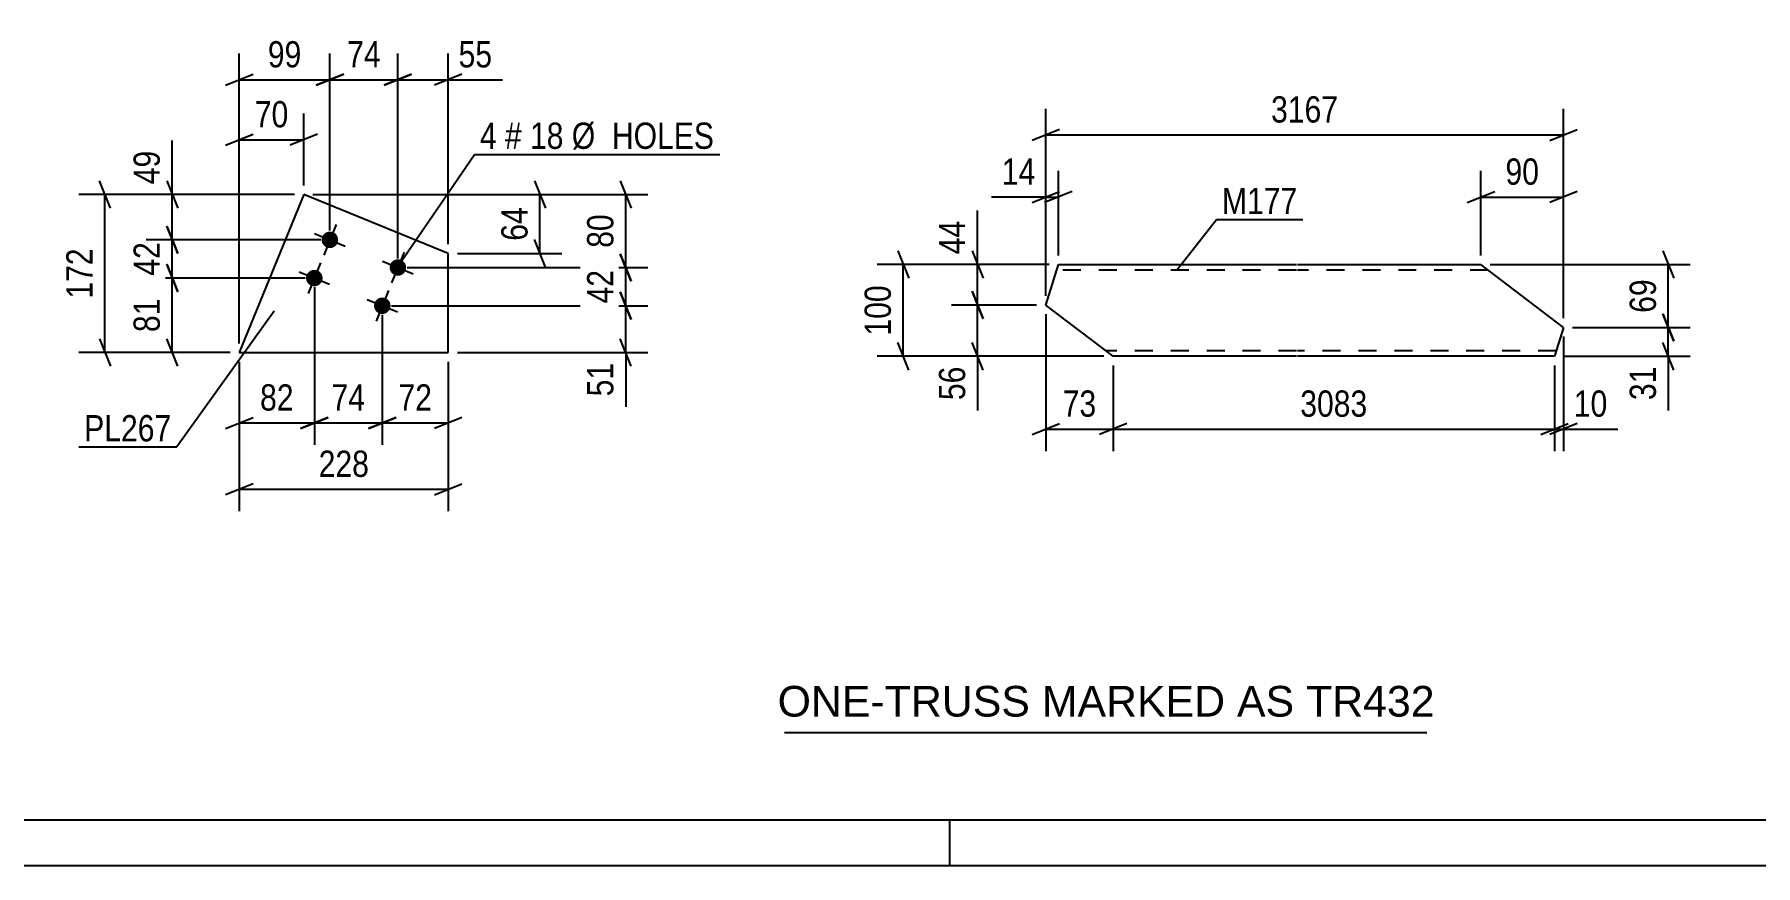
# Model space of a CAD drawing. Header units: millimetres. Extents: x 0 to 841, y 0 to 594.
# Drawn here: x 321.2 to 508.8, y 0 to 90.6 of the extents above; entities that cross this region are included whole.
import ezdxf

# ---------------------------------------------------------------- set-up
doc = ezdxf.new("R2010")
doc.units = ezdxf.units.MM
doc.linetypes.add('DXK_LINE_DOT2', pattern=[3.9198, 1.9599, -1.9599])
doc.styles.add('Arial', font='arial.ttf', dxfattribs={"height": 0.2})
doc.styles.add('Arial Narrow', font='ARIALN.TTF', dxfattribs={"height": 0.2})

# ---------------------------------------------------------------- blocks, each defined once
blk = doc.blocks.new('Unknown-317311686-1113')
at = {"color": 5, "linetype": 'Continuous'}
for p, q in [((5, 5), (836, 5)), ((421, 0), (421, 5)), ((0, 0), (841, 0))]:
    blk.add_line(p, q, dxfattribs=at)
blk = doc.blocks.new('Part-317311686-6104 - 6098')
at = {"color": 2, "linetype": 'Continuous'}
for p, q in [((431.47, 61.13), (432.84, 65.54)), ((432.84, 65.54), (458.81, 65.54)), ((458.91, 65.54), (478.91, 65.54)), ((487.9, 58.68), (478.91, 65.54)), ((438.81, 55.54), (431.47, 61.13)), ((487.9, 58.68), (486.92, 55.54)), ((458.81, 55.54), (438.81, 55.54)), ((486.92, 55.54), (458.91, 55.54))]:
    blk.add_line(p, q, dxfattribs=at)
at = {"color": 7, "linetype": 'DXK_LINE_DOT2'}
for p, q in [((458.81, 64.94), (432.65, 64.94)), ((479.7, 64.94), (458.91, 64.94)), ((438.81, 55.54), (437.79, 56.31)), ((458.81, 56.14), (438.02, 56.14)), ((487.11, 56.14), (458.91, 56.14))]:
    blk.add_line(p, q, dxfattribs=at)
blk = doc.blocks.new('Part-317311686-7203 - 7197')
at = {"color": 2, "linetype": 'Continuous'}
for p, q in [((350.59, 73.18), (343.56, 55.95)), ((366.33, 66.76), (350.59, 73.18)), ((366.33, 55.95), (366.33, 66.76)), ((343.56, 55.95), (366.33, 55.95))]:
    blk.add_line(p, q, dxfattribs=at)
blk = doc.blocks.new('Bolt-317311686-7208 - 7197')
at = {"linetype": 'Continuous'}
for points in [[(354.27, 67.9, -1), (352.6, 68.58, -1)], [(361.68, 64.88, -1), (360.01, 65.56, -1)], [(352.57, 63.73, -1), (350.9, 64.41, -1)], [(359.98, 60.71, -1), (358.31, 61.39, -1)]]:
    blk.add_hatch(color=1, dxfattribs=at).paths.add_polyline_path(points)
at = {"color": 1, "linetype": 'Continuous'}
for p, q in [((354.12, 69.9), (352.76, 66.57)), ((351.77, 68.92), (355.1, 67.56)), ((352.42, 65.74), (351.06, 62.4)), ((359.18, 65.9), (362.51, 64.54)), ((361.52, 66.88), (360.16, 63.55)), ((350.07, 64.75), (353.4, 63.39)), ((359.82, 62.72), (358.46, 59.38)), ((357.48, 61.73), (360.81, 60.37))]:
    blk.add_line(p, q, dxfattribs=at)
blk = doc.blocks.new('StraightDimension-317311686-6217 - 6098')
at = {"color": 7, "linetype": 'Continuous'}
for p, q in [((431.47, 62.13), (431.47, 75.75)), ((432.84, 66.54), (432.84, 75.75)), ((429.97, 72.3), (432.97, 73.5)), ((434.34, 73.5), (431.34, 72.3)), ((431.47, 72.9), (432.84, 72.9))]:
    blk.add_line(p, q, dxfattribs=at)
at = {"color": 0}
blk.add_wipeout([(430.94, 73.65), (430.94, 77.85), (426.08, 77.85), (426.08, 73.65)], dxfattribs=at)
at = {"color": 7, "linetype": 'Continuous'}
blk.add_line((431.47, 72.9), (425.56, 72.9), dxfattribs=at)
blk.add_line((431.47, 72.9), (425.56, 72.9), dxfattribs=at)
at = {"color": 3, "style": 'Arial Narrow'}
blk.add_text('14', height=2.863, dxfattribs=at).set_placement((426.68, 74.25))
blk = doc.blocks.new('StraightDimension-317311686-6139 - 6098')
at = {"color": 7, "linetype": 'Continuous'}
for p, q in [((487.9, 57.68), (487.9, 45.2)), ((486.92, 54.54), (486.92, 45.2)), ((485.42, 47), (488.42, 48.2)), ((489.4, 48.2), (486.4, 47)), ((486.92, 47.6), (487.9, 47.6))]:
    blk.add_line(p, q, dxfattribs=at)
at = {"color": 0}
blk.add_wipeout([(493.28, 48.35), (493.28, 52.55), (488.43, 52.55), (488.43, 48.35)], dxfattribs=at)
at = {"color": 7, "linetype": 'Continuous'}
blk.add_line((487.9, 47.6), (493.81, 47.6), dxfattribs=at)
blk.add_line((487.9, 47.6), (493.81, 47.6), dxfattribs=at)
at = {"color": 3, "style": 'Arial Narrow'}
blk.add_text('10', height=2.863, dxfattribs=at).set_placement((489.03, 48.95))
blk = doc.blocks.new('StraightDimension-317311686-6107 - 6098')
at = {"color": 7, "linetype": 'Continuous'}
for p, q in [((415.33, 67.04), (416.53, 64.04)), ((431.84, 65.54), (413.08, 65.54)), ((415.93, 55.54), (415.93, 65.54)), ((416.53, 54.04), (415.33, 57.04)), ((437.81, 55.54), (413.08, 55.54))]:
    blk.add_line(p, q, dxfattribs=at)
at = {"color": 0}
blk.add_wipeout([(415.18, 63.88), (410.98, 63.88), (410.98, 57.2), (415.18, 57.2)], dxfattribs=at)
at = {"color": 3, "style": 'Arial Narrow'}
blk.add_text('100', height=2.863, rotation=90.0002, dxfattribs=at).set_placement((414.58, 57.8))
blk = doc.blocks.new('StraightDimension-317311686-6180 - 6098')
at = {"color": 7, "linetype": 'Continuous'}
for p, q in [((431.47, 60.13), (431.47, 45.2)), ((438.81, 54.54), (438.81, 45.2)), ((429.97, 47), (432.97, 48.2)), ((431.47, 47.6), (438.81, 47.6)), ((440.31, 48.2), (437.31, 47))]:
    blk.add_line(p, q, dxfattribs=at)
at = {"color": 0}
blk.add_wipeout([(437.57, 48.35), (437.57, 52.55), (432.71, 52.55), (432.71, 48.35)], dxfattribs=at)
at = {"color": 3, "style": 'Arial Narrow'}
blk.add_text('73', height=2.863, dxfattribs=at).set_placement((433.31, 48.95))
blk = doc.blocks.new('StraightDimension-317311686-6156 - 6098')
at = {"color": 7, "linetype": 'Continuous'}
for p, q in [((438.81, 54.54), (438.81, 45.2)), ((486.92, 54.54), (486.92, 45.2)), ((440.31, 48.2), (437.31, 47)), ((438.81, 47.6), (486.92, 47.6)), ((485.42, 47), (488.42, 48.2))]:
    blk.add_line(p, q, dxfattribs=at)
at = {"color": 0}
blk.add_wipeout([(467.12, 48.35), (467.12, 52.55), (458.61, 52.55), (458.61, 48.35)], dxfattribs=at)
at = {"color": 3, "style": 'Arial Narrow'}
blk.add_text('3083', height=2.863, dxfattribs=at).set_placement((459.21, 48.95))
blk = doc.blocks.new('StraightDimension-317311686-6198 - 6098')
at = {"color": 7, "linetype": 'Continuous'}
for p, q in [((478.91, 66.54), (478.91, 75.75)), ((487.9, 59.68), (487.9, 75.75)), ((477.41, 72.3), (480.41, 73.5)), ((489.4, 73.5), (486.4, 72.3)), ((478.91, 72.9), (487.9, 72.9))]:
    blk.add_line(p, q, dxfattribs=at)
at = {"color": 0}
blk.add_wipeout([(485.83, 73.65), (485.83, 77.85), (480.98, 77.85), (480.98, 73.65)], dxfattribs=at)
at = {"color": 3, "style": 'Arial Narrow'}
blk.add_text('90', height=2.863, dxfattribs=at).set_placement((481.58, 74.25))
blk = doc.blocks.new('StraightDimension-317311686-6235 - 6098')
at = {"color": 7, "linetype": 'Continuous'}
for p, q in [((498.73, 60.18), (499.93, 57.18)), ((488.9, 58.68), (501.73, 58.68)), ((499.33, 55.54), (499.33, 58.68)), ((499.93, 54.04), (498.73, 57.04)), ((487.92, 55.54), (501.73, 55.54))]:
    blk.add_line(p, q, dxfattribs=at)
at = {"color": 0}
blk.add_wipeout([(498.58, 55.01), (494.38, 55.01), (494.38, 50.16), (498.58, 50.16)], dxfattribs=at)
at = {"color": 7, "linetype": 'Continuous'}
blk.add_line((499.33, 55.54), (499.33, 49.63), dxfattribs=at)
blk.add_line((499.33, 55.54), (499.33, 49.63), dxfattribs=at)
at = {"color": 3, "style": 'Arial Narrow'}
blk.add_text('31', height=2.863, rotation=90.0002, dxfattribs=at).set_placement((497.98, 50.76))
blk = doc.blocks.new('StraightDimension-317311686-6259 - 6098')
at = {"color": 7, "linetype": 'Continuous'}
for p, q in [((498.73, 67.04), (499.93, 64.04)), ((479.91, 65.54), (501.73, 65.54)), ((499.33, 58.68), (499.33, 65.54)), ((499.93, 57.18), (498.73, 60.18)), ((488.9, 58.68), (501.73, 58.68))]:
    blk.add_line(p, q, dxfattribs=at)
at = {"color": 0}
blk.add_wipeout([(498.58, 64.54), (494.38, 64.54), (494.38, 59.68), (498.58, 59.68)], dxfattribs=at)
at = {"color": 3, "style": 'Arial Narrow'}
blk.add_text('69', height=2.863, rotation=90.0002, dxfattribs=at).set_placement((497.98, 60.28))
blk = doc.blocks.new('StraightDimension-317311686-6285 - 6098')
at = {"color": 7, "linetype": 'Continuous'}
for p, q in [((423.43, 62.63), (424.63, 59.63)), ((430.47, 61.13), (421.18, 61.13)), ((424.03, 55.54), (424.03, 61.13)), ((424.63, 54.04), (423.43, 57.04)), ((437.81, 55.54), (421.18, 55.54))]:
    blk.add_line(p, q, dxfattribs=at)
at = {"color": 0}
blk.add_wipeout([(423.28, 55.01), (419.08, 55.01), (419.08, 50.16), (423.28, 50.16)], dxfattribs=at)
at = {"color": 7, "linetype": 'Continuous'}
blk.add_line((424.03, 55.54), (424.03, 49.63), dxfattribs=at)
blk.add_line((424.03, 55.54), (424.03, 49.63), dxfattribs=at)
at = {"color": 3, "style": 'Arial Narrow'}
blk.add_text('56', height=2.863, rotation=90.0002, dxfattribs=at).set_placement((422.68, 50.76))
blk = doc.blocks.new('StraightDimension-317311686-6309 - 6098')
at = {"color": 7, "linetype": 'Continuous'}
for p, q in [((423.43, 67.04), (424.63, 64.04)), ((431.84, 65.54), (421.18, 65.54)), ((424.03, 61.13), (424.03, 65.54)), ((424.63, 59.63), (423.43, 62.63)), ((430.47, 61.13), (421.18, 61.13))]:
    blk.add_line(p, q, dxfattribs=at)
at = {"color": 0}
blk.add_wipeout([(423.28, 70.92), (419.08, 70.92), (419.08, 66.06), (423.28, 66.06)], dxfattribs=at)
at = {"color": 7, "linetype": 'Continuous'}
blk.add_line((424.03, 65.54), (424.03, 71.44), dxfattribs=at)
blk.add_line((424.03, 65.54), (424.03, 71.44), dxfattribs=at)
at = {"color": 3, "style": 'Arial Narrow'}
blk.add_text('44', height=2.863, rotation=90.0002, dxfattribs=at).set_placement((422.68, 66.66))
blk = doc.blocks.new('StraightDimension-317311686-6334 - 6098')
at = {"color": 7, "linetype": 'Continuous'}
for p, q in [((431.47, 62.13), (431.47, 82.53)), ((487.9, 59.68), (487.9, 82.53)), ((432.97, 80.28), (429.97, 79.08)), ((431.47, 79.68), (487.9, 79.68)), ((486.4, 79.08), (489.4, 80.28))]:
    blk.add_line(p, q, dxfattribs=at)
at = {"color": 0}
blk.add_wipeout([(463.94, 80.43), (463.94, 84.63), (455.43, 84.63), (455.43, 80.43)], dxfattribs=at)
at = {"color": 3, "style": 'Arial Narrow'}
blk.add_text('3167', height=2.863, dxfattribs=at).set_placement((456.03, 81.03))
blk = doc.blocks.new('StraightDimension-317311686-7307 - 7197')
at = {"color": 7, "linetype": 'Continuous'}
for p, q in [((351.74, 63.07), (351.74, 45.87)), ((343.56, 54.95), (343.56, 45.87)), ((342.06, 47.67), (345.06, 48.87)), ((353.24, 48.87), (350.24, 47.67)), ((343.56, 48.27), (351.74, 48.27))]:
    blk.add_line(p, q, dxfattribs=at)
at = {"color": 0}
blk.add_wipeout([(350.08, 49.02), (350.08, 53.22), (345.22, 53.22), (345.22, 49.02)], dxfattribs=at)
at = {"color": 3, "style": 'Arial Narrow'}
blk.add_text('82', height=2.863, dxfattribs=at).set_placement((345.82, 49.62))
blk = doc.blocks.new('StraightDimension-317311686-7226 - 7197')
at = {"color": 7, "linetype": 'Continuous'}
for p, q in [((385.08, 62.55), (386.28, 59.55)), ((360.14, 61.05), (388.08, 61.05)), ((385.68, 55.95), (385.68, 61.05)), ((386.28, 54.45), (385.08, 57.45)), ((367.33, 55.95), (388.08, 55.95))]:
    blk.add_line(p, q, dxfattribs=at)
at = {"color": 0}
blk.add_wipeout([(384.92, 55.42), (380.72, 55.42), (380.72, 50.57), (384.92, 50.57)], dxfattribs=at)
at = {"color": 7, "linetype": 'Continuous'}
blk.add_line((385.68, 55.95), (385.68, 50.04), dxfattribs=at)
blk.add_line((385.68, 55.95), (385.68, 50.04), dxfattribs=at)
at = {"color": 3, "style": 'Arial Narrow'}
blk.add_text('51', height=2.863, rotation=90.0002, dxfattribs=at).set_placement((384.33, 51.17))
blk = doc.blocks.new('StraightDimension-317311686-7218 - 7197')
at = {"color": 7, "linetype": 'Continuous'}
for p, q in [((351.59, 73.18), (388.08, 73.18)), ((385.08, 74.68), (386.28, 71.68)), ((385.68, 65.22), (385.68, 73.18)), ((386.28, 63.72), (385.08, 66.72)), ((361.84, 65.22), (388.08, 65.22))]:
    blk.add_line(p, q, dxfattribs=at)
at = {"color": 0}
blk.add_wipeout([(384.92, 71.63), (380.72, 71.63), (380.72, 66.77), (384.92, 66.77)], dxfattribs=at)
at = {"color": 3, "style": 'Arial Narrow'}
blk.add_text('80', height=2.863, rotation=90.0002, dxfattribs=at).set_placement((384.33, 67.37))
blk = doc.blocks.new('StraightDimension-317311686-7210 - 7197')
at = {"color": 7, "linetype": 'Continuous'}
for p, q in [((385.08, 66.72), (386.28, 63.72)), ((361.84, 65.22), (388.08, 65.22)), ((385.68, 61.05), (385.68, 65.22)), ((386.28, 59.55), (385.08, 62.55)), ((360.14, 61.05), (388.08, 61.05))]:
    blk.add_line(p, q, dxfattribs=at)
at = {"color": 0}
blk.add_wipeout([(384.92, 65.56), (380.72, 65.56), (380.72, 60.7), (384.92, 60.7)], dxfattribs=at)
at = {"color": 3, "style": 'Arial Narrow'}
blk.add_text('42', height=2.863, rotation=90.0002, dxfattribs=at).set_placement((384.33, 61.3))
blk = doc.blocks.new('StraightDimension-317311686-7233 - 7197')
at = {"color": 7, "linetype": 'Continuous'}
for p, q in [((350.74, 64.07), (333.39, 64.07)), ((335.64, 65.57), (336.84, 62.57)), ((336.24, 55.95), (336.24, 64.07)), ((336.84, 54.45), (335.64, 57.45)), ((342.56, 55.95), (333.39, 55.95))]:
    blk.add_line(p, q, dxfattribs=at)
at = {"color": 0}
blk.add_wipeout([(335.49, 62.44), (331.29, 62.44), (331.29, 57.58), (335.49, 57.58)], dxfattribs=at)
at = {"color": 3, "style": 'Arial Narrow'}
blk.add_text('81', height=2.863, rotation=90.0002, dxfattribs=at).set_placement((334.89, 58.18))
blk = doc.blocks.new('StraightDimension-317311686-7239 - 7197')
at = {"color": 7, "linetype": 'Continuous'}
for p, q in [((335.64, 69.74), (336.84, 66.74)), ((352.44, 68.24), (333.39, 68.24)), ((336.24, 64.07), (336.24, 68.24)), ((350.74, 64.07), (333.39, 64.07)), ((336.84, 62.57), (335.64, 65.57))]:
    blk.add_line(p, q, dxfattribs=at)
at = {"color": 0}
blk.add_wipeout([(335.49, 68.58), (331.29, 68.58), (331.29, 63.73), (335.49, 63.73)], dxfattribs=at)
at = {"color": 3, "style": 'Arial Narrow'}
blk.add_text('42', height=2.863, rotation=90.0002, dxfattribs=at).set_placement((334.89, 64.33))
blk = doc.blocks.new('StraightDimension-317311686-7247 - 7197')
at = {"color": 7, "linetype": 'Continuous'}
for p, q in [((349.59, 73.18), (333.39, 73.18)), ((335.64, 74.68), (336.84, 71.68)), ((336.24, 68.24), (336.24, 73.18)), ((336.84, 66.74), (335.64, 69.74)), ((352.44, 68.24), (333.39, 68.24))]:
    blk.add_line(p, q, dxfattribs=at)
at = {"color": 0}
blk.add_wipeout([(335.49, 78.56), (331.29, 78.56), (331.29, 73.7), (335.49, 73.7)], dxfattribs=at)
at = {"color": 7, "linetype": 'Continuous'}
blk.add_line((336.24, 73.18), (336.24, 79.08), dxfattribs=at)
blk.add_line((336.24, 73.18), (336.24, 79.08), dxfattribs=at)
at = {"color": 3, "style": 'Arial Narrow'}
blk.add_text('49', height=2.863, rotation=90.0002, dxfattribs=at).set_placement((334.89, 74.3))
blk = doc.blocks.new('StraightDimension-317311686-7256 - 7197')
at = {"color": 7, "linetype": 'Continuous'}
for p, q in [((343.56, 56.95), (343.56, 88.54)), ((353.44, 69.24), (353.44, 88.54)), ((342.06, 85.09), (345.06, 86.29)), ((343.56, 85.69), (353.44, 85.69)), ((354.94, 86.29), (351.94, 85.09))]:
    blk.add_line(p, q, dxfattribs=at)
at = {"color": 0}
blk.add_wipeout([(350.93, 86.44), (350.93, 90.64), (346.07, 90.64), (346.07, 86.44)], dxfattribs=at)
at = {"color": 3, "style": 'Arial Narrow'}
blk.add_text('99', height=2.863, dxfattribs=at).set_placement((346.67, 87.04))
blk = doc.blocks.new('StraightDimension-317311686-7262 - 7197')
at = {"color": 7, "linetype": 'Continuous'}
for p, q in [((353.44, 69.24), (353.44, 88.54)), ((360.84, 66.22), (360.84, 88.54)), ((351.94, 85.09), (354.94, 86.29)), ((353.44, 85.69), (360.84, 85.69)), ((362.34, 86.29), (359.34, 85.09))]:
    blk.add_line(p, q, dxfattribs=at)
at = {"color": 0}
blk.add_wipeout([(359.57, 86.44), (359.57, 90.64), (354.71, 90.64), (354.71, 86.44)], dxfattribs=at)
at = {"color": 3, "style": 'Arial Narrow'}
blk.add_text('74', height=2.863, dxfattribs=at).set_placement((355.31, 87.04))
blk = doc.blocks.new('StraightDimension-317311686-7270 - 7197')
at = {"color": 7, "linetype": 'Continuous'}
for p, q in [((360.84, 66.22), (360.84, 88.54)), ((366.33, 67.76), (366.33, 88.54)), ((359.34, 85.09), (362.34, 86.29)), ((360.84, 85.69), (366.33, 85.69)), ((367.83, 86.29), (364.83, 85.09))]:
    blk.add_line(p, q, dxfattribs=at)
at = {"color": 0}
blk.add_wipeout([(371.71, 86.44), (371.71, 90.64), (366.86, 90.64), (366.86, 86.44)], dxfattribs=at)
at = {"color": 7, "linetype": 'Continuous'}
blk.add_line((366.33, 85.69), (372.24, 85.69), dxfattribs=at)
blk.add_line((366.33, 85.69), (372.24, 85.69), dxfattribs=at)
at = {"color": 3, "style": 'Arial Narrow'}
blk.add_text('55', height=2.863, dxfattribs=at).set_placement((367.46, 87.04))
blk = doc.blocks.new('StraightDimension-317311686-7279 - 7197')
at = {"color": 7, "linetype": 'Continuous'}
for p, q in [((349.59, 73.18), (326.06, 73.18)), ((329.51, 71.68), (328.31, 74.68)), ((328.91, 55.95), (328.91, 73.18)), ((328.31, 57.45), (329.51, 54.45)), ((342.56, 55.95), (326.06, 55.95))]:
    blk.add_line(p, q, dxfattribs=at)
at = {"color": 0}
blk.add_wipeout([(328.16, 67.91), (323.96, 67.91), (323.96, 61.22), (328.16, 61.22)], dxfattribs=at)
at = {"color": 3, "style": 'Arial Narrow'}
blk.add_text('172', height=2.863, rotation=90.0002, dxfattribs=at).set_placement((327.56, 61.82))
blk = doc.blocks.new('StraightDimension-317311686-7286 - 7197')
at = {"color": 7, "linetype": 'Continuous'}
for p, q in [((351.59, 73.18), (378.73, 73.18)), ((375.73, 74.68), (376.93, 71.68)), ((376.33, 66.76), (376.33, 73.18)), ((376.93, 65.26), (375.73, 68.26)), ((367.33, 66.76), (378.73, 66.76))]:
    blk.add_line(p, q, dxfattribs=at)
at = {"color": 0}
blk.add_wipeout([(375.58, 72.4), (371.38, 72.4), (371.38, 67.54), (375.58, 67.54)], dxfattribs=at)
at = {"color": 3, "style": 'Arial Narrow'}
blk.add_text('64', height=2.863, rotation=90.0002, dxfattribs=at).set_placement((374.98, 68.14))
blk = doc.blocks.new('StraightDimension-317311686-7295 - 7197')
at = {"color": 7, "linetype": 'Continuous'}
for p, q in [((343.56, 54.95), (343.56, 38.64)), ((366.33, 54.95), (366.33, 38.64)), ((345.06, 41.64), (342.06, 40.44)), ((364.83, 40.44), (367.83, 41.64)), ((343.56, 41.04), (366.33, 41.04))]:
    blk.add_line(p, q, dxfattribs=at)
at = {"color": 0}
blk.add_wipeout([(358.29, 41.79), (358.29, 45.99), (351.61, 45.99), (351.61, 41.79)], dxfattribs=at)
at = {"color": 3, "style": 'Arial Narrow'}
blk.add_text('228', height=2.863, dxfattribs=at).set_placement((352.21, 42.39))
blk = doc.blocks.new('StraightDimension-317311686-7300 - 7197')
at = {"color": 7, "linetype": 'Continuous'}
for p, q in [((343.56, 56.95), (343.56, 82)), ((350.59, 74.18), (350.59, 82)), ((342.06, 78.55), (345.06, 79.75)), ((343.56, 79.15), (350.59, 79.15)), ((352.09, 79.75), (349.09, 78.55))]:
    blk.add_line(p, q, dxfattribs=at)
at = {"color": 0}
blk.add_wipeout([(349.51, 79.9), (349.51, 84.1), (344.65, 84.1), (344.65, 79.9)], dxfattribs=at)
at = {"color": 3, "style": 'Arial Narrow'}
blk.add_text('70', height=2.863, dxfattribs=at).set_placement((345.25, 80.5))
blk = doc.blocks.new('StraightDimension-317311686-7313 - 7197')
at = {"color": 7, "linetype": 'Continuous'}
for p, q in [((351.74, 63.07), (351.74, 45.87)), ((359.14, 60.05), (359.14, 45.87)), ((350.24, 47.67), (353.24, 48.87)), ((360.64, 48.87), (357.64, 47.67)), ((351.74, 48.27), (359.14, 48.27))]:
    blk.add_line(p, q, dxfattribs=at)
at = {"color": 0}
blk.add_wipeout([(357.87, 49.02), (357.87, 53.22), (353.01, 53.22), (353.01, 49.02)], dxfattribs=at)
at = {"color": 3, "style": 'Arial Narrow'}
blk.add_text('74', height=2.863, dxfattribs=at).set_placement((353.61, 49.62))
blk = doc.blocks.new('StraightDimension-317311686-7321 - 7197')
at = {"color": 7, "linetype": 'Continuous'}
for p, q in [((359.14, 60.05), (359.14, 45.87)), ((366.33, 54.95), (366.33, 45.87)), ((357.64, 47.67), (360.64, 48.87)), ((367.83, 48.87), (364.83, 47.67)), ((359.14, 48.27), (366.33, 48.27))]:
    blk.add_line(p, q, dxfattribs=at)
at = {"color": 0}
blk.add_wipeout([(365.17, 49.02), (365.17, 53.22), (360.31, 53.22), (360.31, 49.02)], dxfattribs=at)
at = {"color": 3, "style": 'Arial Narrow'}
blk.add_text('72', height=2.863, dxfattribs=at).set_placement((360.91, 49.62))
blk = doc.blocks.new('Unknown-317311686-11684')
at = {"color": 7, "linetype": 'Continuous'}
blk.add_line((403, 14.5), (473, 14.5), dxfattribs=at)
at = {"color": 7, "style": 'Arial'}
blk.add_text('ONE-TRUSS MARKED AS TR432', height=3.3428, dxfattribs=at).set_placement((402.24, 16.25))
blk = doc.blocks.new('Mark-317311686-6100 - 6098')
at = {"color": 0}
blk.add_wipeout([(458.89, 71.04), (458.89, 74.04), (450.67, 74.04), (450.67, 71.04)], dxfattribs=at)
blk.add_wipeout([(458.89, 71.04), (458.89, 74.04), (450.67, 74.04), (450.67, 71.04)], dxfattribs=at)
at = {"color": 30, "linetype": 'Continuous'}
for p, q in [((445.81, 65.04), (450.07, 70.44)), ((450.07, 70.44), (459.49, 70.44))]:
    blk.add_line(p, q, dxfattribs=at)
at = {"color": 3, "style": 'Arial Narrow'}
blk.add_text('M177', height=2.863, dxfattribs=at).set_placement((450.67, 71.04))
blk = doc.blocks.new('Mark-317311686-7199 - 7197')
at = {"color": 0}
blk.add_wipeout([(336.16, 46.26), (336.16, 49.26), (326.65, 49.26), (326.65, 46.26)], dxfattribs=at)
blk.add_wipeout([(336.16, 46.26), (336.16, 49.26), (326.65, 49.26), (326.65, 46.26)], dxfattribs=at)
at = {"color": 30, "linetype": 'Continuous'}
for p in [(347.36, 60.47), (326.05, 45.66)]:
    blk.add_line(p, (336.76, 45.66), dxfattribs=at)
at = {"color": 3, "style": 'Arial Narrow'}
blk.add_text('PL267', height=2.863, dxfattribs=at).set_placement((326.65, 46.26))
blk = doc.blocks.new('Mark-317311686-7204 - 7197')
at = {"color": 0}
blk.add_wipeout([(371.62, 78.16), (371.62, 81.16), (369.79, 81.16), (369.79, 78.16)], dxfattribs=at)
blk.add_wipeout([(371.62, 78.16), (371.62, 81.16), (369.79, 81.16), (369.79, 78.16)], dxfattribs=at)
at = {"color": 7, "linetype": 'Continuous'}
blk.add_line((360.59, 64.97), (369.19, 77.56), dxfattribs=at)
at = {"color": 3, "style": 'Arial Narrow'}
blk.add_text('4', height=2.86, dxfattribs=at).set_placement((369.79, 78.16))
at = {"color": 0}
blk.add_wipeout([(374.34, 78.16), (374.34, 81.16), (372.52, 81.16), (372.52, 78.16)], dxfattribs=at)
blk.add_wipeout([(374.34, 78.16), (374.34, 81.16), (372.52, 81.16), (372.52, 78.16)], dxfattribs=at)
blk.add_wipeout([(378.9, 78.16), (378.9, 81.16), (375.24, 81.16), (375.24, 78.16)], dxfattribs=at)
blk.add_wipeout([(378.9, 78.16), (378.9, 81.16), (375.24, 81.16), (375.24, 78.16)], dxfattribs=at)
at = {"color": 3, "style": 'Arial Narrow'}
for s, height, p in [('#', 2.86, (372.52, 78.16)), ('18', 2.863, (375.24, 78.16))]:
    blk.add_text(s, height=height, dxfattribs=at).set_placement(p)
at = {"color": 0}
blk.add_wipeout([(395.33, 78.16), (395.33, 81.16), (379.8, 81.16), (379.8, 78.16)], dxfattribs=at)
blk.add_wipeout([(395.33, 78.16), (395.33, 81.16), (379.8, 81.16), (379.8, 78.16)], dxfattribs=at)
at = {"color": 7, "linetype": 'Continuous'}
blk.add_line((369.19, 77.56), (395.93, 77.56), dxfattribs=at)
at = {"color": 3, "style": 'Arial Narrow'}
blk.add_text('Ø  HOLES', height=2.863, dxfattribs=at).set_placement((379.8, 78.16))

msp = doc.modelspace()

# ---------------------------------------------------------------- block references
for name in ['Unknown-317311686-1113', 'Part-317311686-7203 - 7197', 'Bolt-317311686-7208 - 7197', 'Part-317311686-6104 - 6098', 'Unknown-317311686-11684']:
    msp.add_blockref(name, (0, 0))

# ---------------------------------------------------------------- next in the draw order: block references
for name in ['StraightDimension-317311686-6217 - 6098', 'StraightDimension-317311686-6198 - 6098', 'StraightDimension-317311686-7307 - 7197', 'StraightDimension-317311686-7226 - 7197', 'StraightDimension-317311686-6139 - 6098']:
    msp.add_blockref(name, (0, 0))

# ---------------------------------------------------------------- next in the draw order: block references
for name in ['StraightDimension-317311686-7218 - 7197', 'StraightDimension-317311686-6107 - 6098']:
    msp.add_blockref(name, (0, 0))

# ---------------------------------------------------------------- next in the draw order: block references
for name in ['StraightDimension-317311686-7210 - 7197', 'StraightDimension-317311686-7233 - 7197', 'StraightDimension-317311686-6180 - 6098']:
    msp.add_blockref(name, (0, 0))

# ---------------------------------------------------------------- next in the draw order: block references
for name in ['StraightDimension-317311686-7239 - 7197', 'StraightDimension-317311686-6156 - 6098']:
    msp.add_blockref(name, (0, 0))

# ---------------------------------------------------------------- next in the draw order: block references
for name in ['StraightDimension-317311686-7247 - 7197', 'StraightDimension-317311686-6285 - 6098', 'StraightDimension-317311686-6235 - 6098']:
    msp.add_blockref(name, (0, 0))

# ---------------------------------------------------------------- next in the draw order: block references
for name in ['StraightDimension-317311686-7256 - 7197', 'StraightDimension-317311686-6309 - 6098', 'StraightDimension-317311686-6259 - 6098']:
    msp.add_blockref(name, (0, 0))

# ---------------------------------------------------------------- next in the draw order: block references
for name in ['StraightDimension-317311686-7262 - 7197', 'StraightDimension-317311686-6334 - 6098', 'StraightDimension-317311686-7279 - 7197']:
    msp.add_blockref(name, (0, 0))

# ---------------------------------------------------------------- next in the draw order: block references
for name in ['StraightDimension-317311686-7270 - 7197', 'Mark-317311686-6100 - 6098', 'StraightDimension-317311686-7295 - 7197']:
    msp.add_blockref(name, (0, 0))

# ---------------------------------------------------------------- next in the draw order: block references
msp.add_blockref('StraightDimension-317311686-7286 - 7197', (0, 0))

# ---------------------------------------------------------------- next in the draw order: block references
for name in ['StraightDimension-317311686-7300 - 7197', 'Mark-317311686-7204 - 7197']:
    msp.add_blockref(name, (0, 0))

# ---------------------------------------------------------------- next in the draw order: block references
for name in ['StraightDimension-317311686-7313 - 7197', 'Mark-317311686-7199 - 7197']:
    msp.add_blockref(name, (0, 0))

# ---------------------------------------------------------------- next in the draw order: block references
msp.add_blockref('StraightDimension-317311686-7321 - 7197', (0, 0))

doc.saveas('drawing.dxf')
